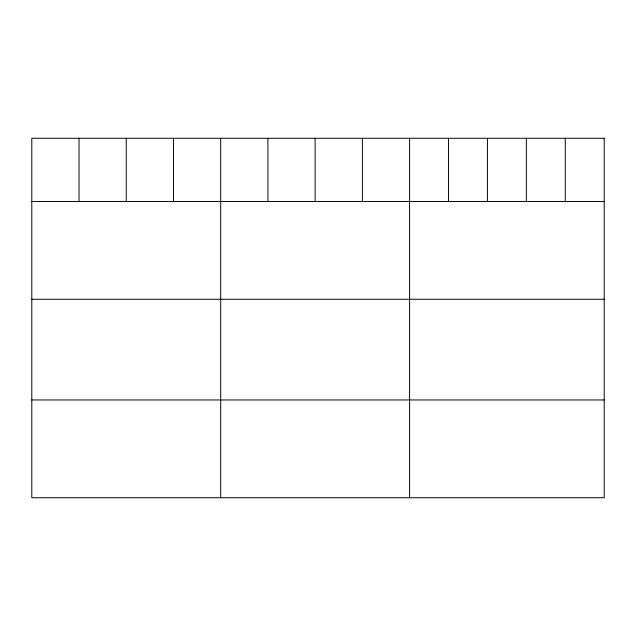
<?xml version="1.0" encoding="UTF-8"?>
<svg xmlns="http://www.w3.org/2000/svg" width="636" height="636" viewBox="0 0 636 636"><rect width="100%" height="100%" fill="white"/><g stroke="black" fill="none" stroke-linecap="round" stroke-linejoin="round"><path stroke-width="0.95" d="M31.8 201.493L604.2 201.493M31.8 299.254L604.2 299.254M31.8 399.965L604.2 399.965M565.277 138.282L565.277 201.493M526.354 138.282L526.354 201.493M487.43 138.282L487.43 201.493M448.507 138.282L448.507 201.493M409.584 138.282L409.584 497.718M362.361 138.282L362.361 201.493M315.138 138.282L315.138 201.493M267.915 138.282L267.915 201.493M220.692 138.282L220.692 497.718M173.469 138.282L173.469 201.493M126.246 138.282L126.246 201.493M79.023 138.282L79.023 201.493M604.2 138.282L31.8 138.282L31.8 497.718L604.2 497.718L604.2 138.282"/></g></svg>
